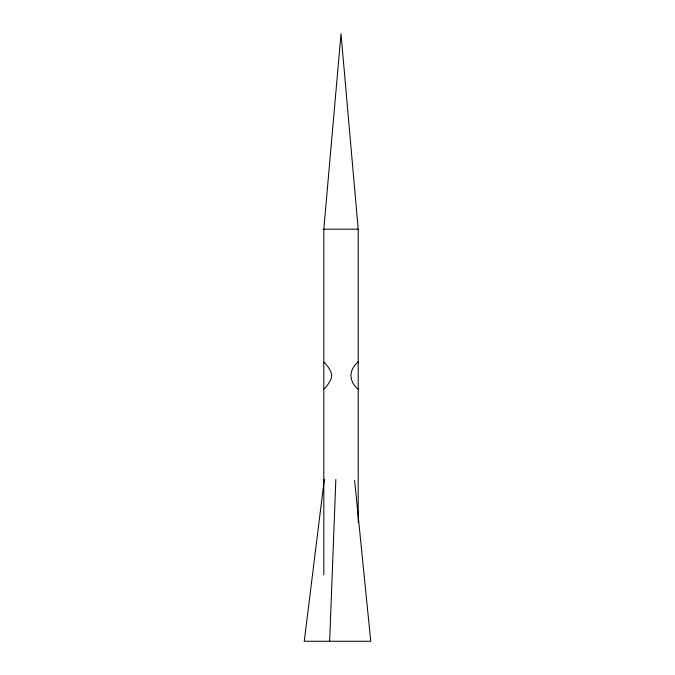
<?xml version="1.0" encoding="UTF-8"?>
<svg xmlns="http://www.w3.org/2000/svg" width="675" height="675" viewBox="0 0 675 675"><rect width="100%" height="100%" fill="white"/><g stroke="black" fill="none" stroke-linecap="round" stroke-linejoin="round"><path stroke-width="1.01" d="M329.653 641.25L335.846 479.444M323.814 574.855L323.814 229.179L341.01 33.75L358.206 229.179L358.206 522.129M324.337 479.225L304.256 641.25L370.744 641.25L354.603 480.271M324.346 388.454L324.202 388.935C325.595 387.821 331.973 379.924 331.678 375.595C331.973 371.267 325.595 363.369 324.202 362.264L324.346 362.737M358.206 389.306C348.587 381.232 348.562 369.984 358.206 361.884M323.814 229.179L358.206 229.179"/></g></svg>
